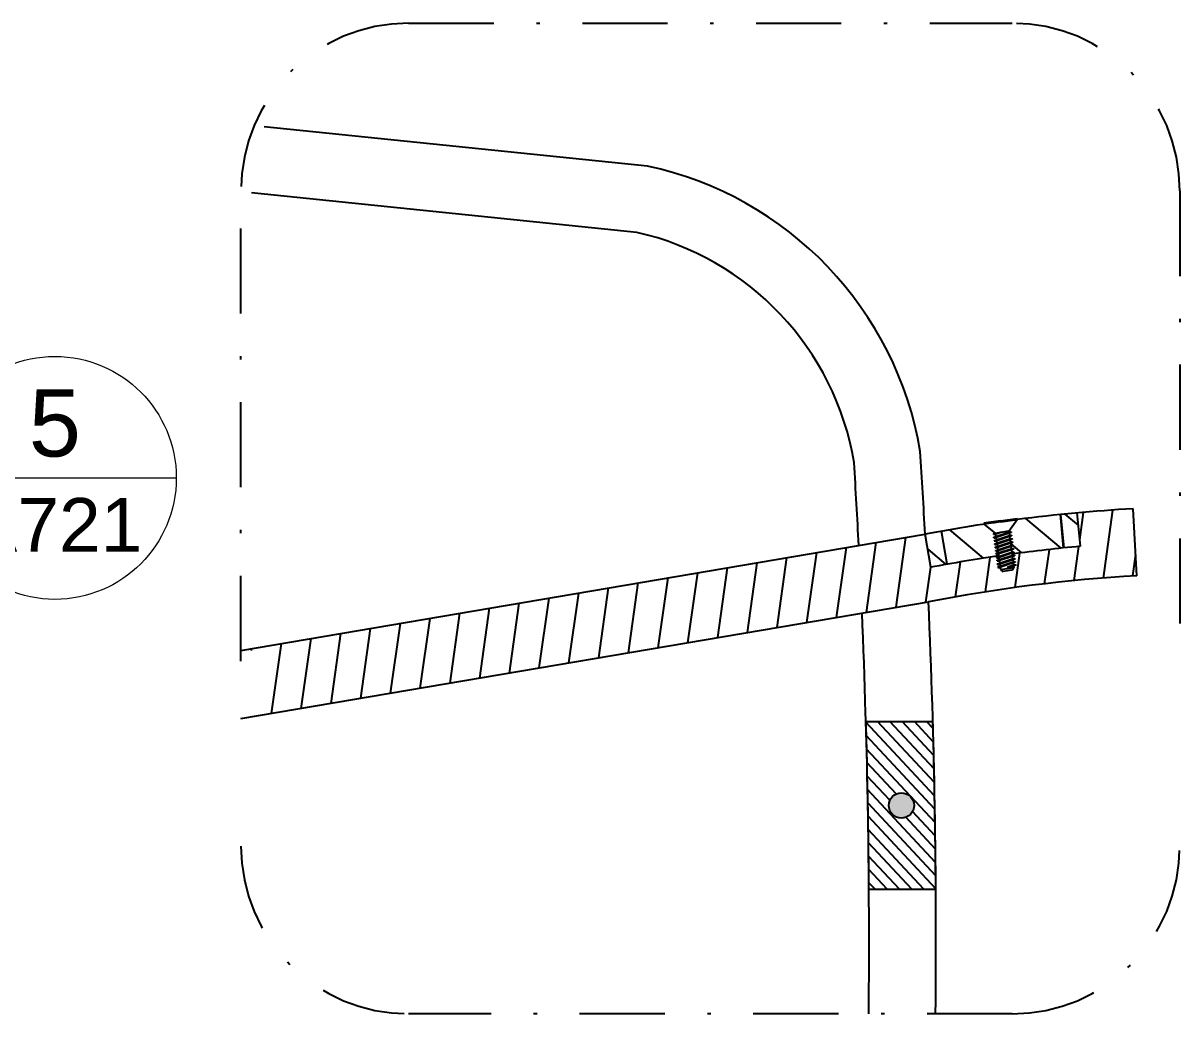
# Model space of a CAD drawing. Header units: millimetres. Extents: x -29 to 1292, y 25 to 454.
# Drawn here: x 491.9 to 526.39, y 77.32 to 106.86 of the extents above; entities that cross this region are included whole.
import ezdxf
from ezdxf.enums import TextEntityAlignment as Align

# ---------------------------------------------------------------- set-up
doc = ezdxf.new("R2010")
doc.units = ezdxf.units.MM
doc.linetypes.add('TRATTOPUNTO', pattern=[25.4, 12.7, -6.35, 0, -6.35])
doc.layers.get('0').update_dxf_attribs({"color": 70})
doc.layers.add('A-ANNO-SYMB', color=202, linetype='Continuous', lineweight=18)
for name, color, linetype in [('CONTORNO SEZIONI', 26, 'Continuous'), ('LINEE SEZIONATE', 5, 'Continuous'), ('SIMBOLI', 201, 'Continuous'), ('VITIGIUSTO', 61, 'Continuous')]:
    doc.layers.add(name, color=color, linetype=linetype)
doc.styles.add('ARIAL', font='arial.ttf')
doc.styles.get("Standard").update_dxf_attribs({"font": 'arial.ttf'})

# ---------------------------------------------------------------- blocks, each defined once
blk = doc.blocks.new('DETAGLI')
at = {"layer": 'A-ANNO-SYMB', "linetype": 'Continuous'}
blk.add_line((486.6623038243881, 356.1683681189022), (504.7640424375231, 356.1683681189022), dxfattribs=at)
blk.add_circle((495.7131731309556, 356.1683681189022), 9.050869306567474, dxfattribs=at)
for tag, p in [('TAVOLA', (495.7131731309555, 362.7615465745272)), ('SEZIONE', (495.7131731309557, 354.6683681189022))]:
    blk.add_attdef(tag, text='', height=5, dxfattribs=at).set_placement(p, align=Align.TOP_CENTER)

msp = doc.modelspace()

# ---------------------------------------------------------------- hatches: boundary and pattern name
h = msp.add_hatch()
h.set_pattern_fill('ANSI31', color=256, scale=0.27, angle=37)
h.set_pattern_definition([(82, (-178.3925828552286, -66.80669845665045), (-0.848907301928711, 0.1193061407980161), [])])
edge = h.paths.add_edge_path()
edge.add_line((498.7024527056752, 88.20863336157487), (498.7024527056751, 86.1775773101306))
edge.add_line((498.7024527056751, 86.1775773101306), (518.8928820477755, 89.60845798591612))
edge.add_arc((527.8550093463498, 43.18551022165587), 47.28012060939656, 93.32674936662869, 100.9267465826943, ccw=False)
edge.add_line((525.1113386972723, 90.38595594209878), (524.9952784751869, 92.38258560852404))
edge.add_line((524.9952784751869, 92.38258560852404), (523.330910899264, 92.25752689631219))
edge.add_line((523.330910899264, 92.25752689631219), (523.4227146203415, 91.26174977426311))
edge.add_line((523.4227146203415, 91.26174977426311), (521.5261441771361, 91.04891281087171))
edge.add_line((521.5261441771361, 91.04891281087171), (521.5546335604441, 90.83386838058493))
edge.add_line((521.5546335604441, 90.83386838058493), (521.4912338048695, 90.63454909989571))
edge.add_line((521.4912338048695, 90.63454909989571), (521.3675280651506, 90.51403090510155))
edge.add_line((521.3675280651506, 90.51403090510155), (520.9902233031329, 90.49548891660345))
edge.add_line((520.9902233031329, 90.49548891660345), (520.8891452930806, 90.95813121696611))
edge.add_line((520.8891452930806, 90.95813121696611), (518.9614299146803, 90.6382365334793))
edge.add_line((518.9614299146803, 90.6382365334793), (518.7935551247796, 91.625373296053))
edge.add_line((518.7935551247796, 91.625373296053), (498.7024527056752, 88.20863336157487))
h = msp.add_hatch()
h.set_pattern_fill('ANSI31', color=256, scale=0.27, angle=95)
h.set_pattern_definition([(140, (-178.3925828552286, -66.80669845665045), (-0.5510296784037858, -0.6566915988637438), [])])
h.paths.add_polyline_path([(520.8578072018872, 91.43932310041146), (520.9197455310199, 91.45977045624451), (520.9108225371647, 91.5240209461785), (520.8841461076914, 91.51512442973404), (520.8431177881145, 91.51865289487336), (520.8445221645144, 91.53498271576419), (520.906460493647, 91.55543007159727), (520.8966753673616, 91.6258883917634), (520.8699989378885, 91.61699187531897), (520.8289706183114, 91.62052034045828), (520.8303749947114, 91.63685016134909), (520.892313323844, 91.65729751718212), (520.5553971164672, 91.92200525946117, 0.006558036070648514), (519.2796105949934, 91.71377851480545), (519.4551367096526, 90.72838851239732, -0.00808316443173008), (520.9871535839231, 90.97439520050304), (520.9791307771375, 91.03216384575589), (520.9524543476643, 91.02326732931147), (520.9114260280871, 91.02679579445083), (520.9128304044874, 91.0431256153417), (520.9747687336197, 91.06357297117464), (520.9662575981333, 91.12485785310676), (520.9395811686601, 91.11596133666231), (520.8985528490832, 91.11948980180165), (520.8999572254833, 91.13581962269245), (520.9618955546157, 91.15626697852545), (520.9516191758373, 91.23026258829086), (520.9249427463642, 91.22136607184643), (520.8839144267871, 91.22489453698577), (520.8853188031873, 91.24122435787652), (520.9472571323197, 91.26167171370952), (520.9388253909576, 91.32238491404448), (520.9121489614844, 91.31348839760003), (520.8711206419073, 91.31701686273934), (520.8725250183074, 91.33334668363017), (520.9344633474401, 91.35379403946322), (520.9241075745374, 91.42836133082571), (520.8974311450643, 91.41946481438129), (520.8564028254872, 91.42299327952063)])
h.paths.add_polyline_path([(519.2796105949934, 91.71377851480543, 0.002506248240064072), (518.7935551247783, 91.62537329606016), (518.9614299146803, 90.6382365334793, -0.002614302089178836), (519.4551367096526, 90.72838851239732)])
h.paths.add_polyline_path([(522.8318028447088, 92.20895036735092, 0.006592503877449095), (521.5409688695443, 92.05946218109878), (521.2876028038077, 91.71885885864947), (521.2925962985089, 91.68290293553247), (521.3224766859058, 91.69276718150246), (521.3596621669003, 91.68956920325886), (521.3582577905005, 91.67323938236876), (521.2967854770471, 91.65273853355518), (521.3058813358818, 91.58724332017968), (521.3357617232788, 91.59710756614967), (521.3729472042734, 91.59390958790607), (521.3715428278734, 91.57757976701603), (521.3100705144199, 91.55707891820236), (521.320599152302, 91.48126690339834), (521.3504795396991, 91.49113114936839), (521.3876650206935, 91.48793317112478), (521.3862606442935, 91.47160335023474), (521.3247883308397, 91.45110250142102), (521.3333929371818, 91.3891445776448), (521.3632733245787, 91.39900882361479), (521.4004588055733, 91.39581084537116), (521.3990544291736, 91.37948102448112), (521.3375821157199, 91.35898017566743), (521.3480313594777, 91.28373984246068), (521.3779117468748, 91.29360408843075), (521.4150972278693, 91.29040611018709), (521.4136928514695, 91.27407628929706), (521.3522205380156, 91.2535754404833), (521.3609045384818, 91.19104583510986), (521.3907849258788, 91.20091008107988), (521.4279704068734, 91.19771210283628), (521.4265660304735, 91.18138228194627), (521.3650937170198, 91.16088143313257), (521.3755429607777, 91.0856410999258), (521.4054233481748, 91.09550534589587), (521.4426088291693, 91.09230736765224), (521.4412044527694, 91.07597754676215), (521.3797321393156, 91.05547669794842), (521.3833021532713, 91.02977062334588, -0.008088451384860107), (522.9250634500416, 91.21339302174198)])
h.paths.add_polyline_path([(523.3294539369101, 92.2573925527094, 0.002536551611677141), (522.831803038224, 92.20895038717953), (522.9251050678262, 91.21339729683666, -0.00260431851264646), (523.4227011326515, 91.26189376764452)])
h = msp.add_hatch()
h.set_pattern_fill('ANSI31', color=256, scale=0.084, angle=87.99999999999999)
h.set_pattern_definition([(133, (-61.49065295876335, 84.62710047492988), (-0.1950520322218328, -0.1818889626286684), [])])
h.paths.add_polyline_path([(517.117257655513, 81.03785531245205), (519.1126608392506, 81.03785531245205, 0.005563394941560054), (519.0242122386915, 86.03785531245205), (517.0277461055712, 86.03785531245205, -0.005450415326356225)])
h.paths.add_polyline_path([(518.4630574712346, 83.53811086719449, -1), (517.709502749658, 83.53811086719449, -1)], flags=16)
at = {"layer": 'VITIGIUSTO'}
h = msp.add_hatch(color=256, dxfattribs=at)
h.dxf.hatch_style = 1
h.paths.add_polyline_path([(518.4630574712346, 83.53811086719449, 1), (517.709502749658, 83.53811086719449, 1)])

# ---------------------------------------------------------------- linework, layer by layer
msp.add_line((517.1172576555116, 81.03785531245205), (519.1126608392492, 81.03785531245205))
for points in [[(518.6474222521038, 94.09111845646433, 0.3075143239844417), (510.5191230166738, 102.5962176420741), (499.0825112195081, 103.770070406455)], [(516.6749402061004, 93.7604909043846, 0.3041752024018153), (510.2005138684673, 100.6184123059355), (498.702452705675, 101.7985722274526)]]:
    msp.add_lwpolyline(points, format="xyb")
for centre, radius, start, end in [((294.3924385330857, 79.56339979188445), 224.725059422429, 3.076792784444607, 3.706564088495336), ((287.7389939969149, 79.43225576360527), 229.3838830191531, 2.964094260891667, 3.581255080333512), ((294.3924385330857, 79.56339979188445), 224.725059422429, 359.4292355736801, 2.561936220889847), ((287.7389939969149, 79.43225576360527), 229.3838830191531, 359.4735870449744, 2.460836287411612)]:
    msp.add_arc(centre, radius, start, end)
at = {"layer": 'CONTORNO SEZIONI', "linetype": 'TRATTOPUNTO', "ltscale": 0.2}
for points in [[(503.3917031090721, 106.8579666790402), (521.3898198555759, 106.8579666790402)], [(498.3917031090721, 87.84094903061974), (498.3917031090721, 101.8579666790402)], [(526.3898198555758, 101.8579666790402), (526.3898198555758, 87.84094903061974)], [(521.3898198555761, 77.32478903719597), (503.3917031090721, 77.32478903719597)]]:
    msp.add_lwpolyline(points, dxfattribs=at)
for centre, start, end in [((503.3917031090721, 101.8579666790402), 90, 180), ((521.3898198555759, 101.8579666790402), 0, 90), ((503.3917031090721, 82.32478903719594), 180, 270), ((521.3898198555761, 82.32478903719594), 270, 0)]:
    msp.add_arc(centre, 5, start, end, dxfattribs=at)
at = {"layer": 'LINEE SEZIONATE'}
for p, q in [((522.9246405263474, 91.21790773391822), (522.8318028447088, 92.2089503673509)), ((522.831803038224, 92.20895038717953), (522.9251165165169, 91.21327513679887)), ((523.4227146203415, 91.26174977426311), (523.3294539369101, 92.2573925527094)), ((525.1113386972727, 90.38595594209878), (524.9952784751872, 92.38258560852404)), ((498.3917031090721, 88.15578655734677), (518.793555124779, 91.62537329606027)), ((518.9614299146803, 90.6382365334793), (518.7935551247783, 91.62537329606019)), ((519.4551367096526, 90.72838851239732), (519.2797002290132, 91.7132753163659)), ((498.3917031090721, 86.12477284679161), (518.8928820477757, 89.60845798591617)), ((517.0277461055699, 86.03785531245205), (519.0242122386901, 86.03785531245205)), ((517.1172576555116, 81.03785531245205), (519.1126608392492, 81.03785531245205))]:
    msp.add_line(p, q, dxfattribs=at)
msp.add_circle((518.0862801104463, 83.53811086719449), 0.3767773607883385, dxfattribs=at)
for centre, radius, start, end in [((527.8550093463497, 43.18551022165674), 49.28012060939568, 93.32674936662876, 97.36128597914949), ((527.7661532565935, 43.685543626847), 48.77227476700496, 97.33044628259765, 100.6010425556078), ((527.8292612722772, 43.47153248998261), 47.9930870367138, 95.2681210721593, 97.71873159054554), ((527.8292612722772, 43.47153248998261), 47.9930870367138, 98.19626676510903, 100.6479037877569), ((527.8550093463497, 43.18551022165674), 47.28012060939568, 93.32674936662876, 100.9267465826941), ((287.7389939968066, 79.4322557636051), 229.3838830192614, 0.4010518426390195, 1.650182652589951), ((289.7343051064896, 79.44622252124994), 229.3838830192614, 0.4010518426390196, 1.650182652589951)]:
    msp.add_arc(centre, radius, start, end, dxfattribs=at)
at = {"layer": 'SIMBOLI'}
msp.add_line((521.5428318637354, 92.06196662860381), (521.5393929135729, 92.08672897142063), dxfattribs=at)
msp.add_arc((527.8550093463497, 43.18551022165674), 49.28012060939568, 97.87539971000291, 97.93772658025142, dxfattribs=at)
at = {"layer": 'VITIGIUSTO'}
for p, q in [((521.0441460572356, 92.0179499681706), (520.5488992008984, 91.94917096492054)), ((520.5523381510608, 91.92440862210367), (520.5488992008984, 91.94917096492054)), ((521.0475850073981, 91.9931876253537), (520.5523381510608, 91.92440862210367)), ((520.8923133238438, 91.65729751718217), (520.5523381510608, 91.92440862210367)), ((521.0441460572356, 92.0179499681706), (521.5393929135729, 92.08672897142063)), ((521.0475850073981, 91.9931876253537), (521.5428318637355, 92.06196662860384)), ((521.287513090348, 91.7187382556701), (521.5428318637354, 92.06196662860381)), ((520.8289706183114, 91.62052034045828), (520.8303749947114, 91.63685016134909)), ((520.8289706183114, 91.62052034045828), (520.8699989378885, 91.61699187531897)), ((520.8303749947114, 91.63685016134909), (520.8923133238441, 91.65729751718217)), ((520.8431177881145, 91.51865289487336), (520.8445221645144, 91.53498271576419)), ((520.8431177881145, 91.51865289487336), (520.8841461076914, 91.51512442973404)), ((520.8445221645144, 91.53498271576419), (521.3224766859058, 91.69276718150246)), ((520.8564028254872, 91.42299327952063), (520.8578072018872, 91.43932310041146)), ((520.8564028254872, 91.42299327952063), (520.8974311450643, 91.41946481438129)), ((520.8578072018872, 91.43932310041146), (521.3357617232788, 91.59710756614967)), ((521.0769108971455, 91.6859964491857), (520.8699989378885, 91.61699187531897)), ((520.8725250183074, 91.33334668363017), (521.3504795396991, 91.49113114936839)), ((521.3582577905005, 91.67323938236876), (520.8841461076914, 91.51512442973404)), ((520.8923133238438, 91.65729751718212), (521.2876173028764, 91.71875445733625)), ((520.8966753673616, 91.6258883917634), (520.906460493647, 91.55543007159727)), ((521.3715428278734, 91.57757976701603), (520.8974311450643, 91.41946481438129)), ((520.9108225371647, 91.52402094617847), (520.9197455310199, 91.45977045624451)), ((521.3862606442935, 91.47160335023474), (520.9121489614844, 91.31348839760003)), ((520.9241075745374, 91.42836133082565), (520.9344633474401, 91.35379403946317)), ((521.2876173028765, 91.71875445733625), (521.2925962985089, 91.68290293553247)), ((521.2967854770471, 91.65273853355521), (521.3058813358818, 91.58724332017962)), ((521.3100705144199, 91.55707891820234), (521.320599152302, 91.48126690339836)), ((521.3224766859058, 91.69276718150246), (521.3596621669003, 91.68956920325886)), ((521.3247883308397, 91.45110250142102), (521.3333929371818, 91.3891445776448)), ((521.3357617232788, 91.59710756614967), (521.3729472042734, 91.59390958790607)), ((521.3504795396991, 91.49113114936839), (521.3876650206935, 91.48793317112478)), ((521.3596621669003, 91.68956920325886), (521.3582577905005, 91.67323938236876)), ((521.3729472042734, 91.59390958790607), (521.3715428278734, 91.57757976701603)), ((521.3876650206935, 91.48793317112478), (521.3862606442935, 91.47160335023474)), ((520.8711206419073, 91.31701686273934), (520.8725250183074, 91.33334668363017)), ((520.8711206419073, 91.31701686273934), (520.9121489614844, 91.31348839760003)), ((520.8839144267871, 91.22489453698577), (520.8853188031873, 91.24122435787652)), ((520.8839144267871, 91.22489453698577), (520.9249427463642, 91.22136607184643)), ((520.8853188031873, 91.24122435787652), (521.3632733245787, 91.39900882361479)), ((520.8985528490832, 91.11948980180165), (520.8999572254833, 91.13581962269245)), ((520.8985528490832, 91.11948980180165), (520.9395811686601, 91.11596133666231)), ((520.8999572254833, 91.13581962269245), (521.3779117468748, 91.29360408843075)), ((520.9128304044874, 91.0431256153417), (521.3907849258788, 91.20091008107988)), ((521.3990544291736, 91.37948102448112), (520.9249427463642, 91.22136607184643)), ((520.9274688267833, 90.93772088015757), (521.4054233481748, 91.09550534589587)), ((520.9388253909576, 91.32238491404436), (520.9472571323197, 91.26167171370952)), ((521.4136928514695, 91.27407628929706), (520.9395811686601, 91.11596133666231)), ((520.9516191758373, 91.2302625882908), (520.9618955546157, 91.15626697852548)), ((521.4265660304735, 91.18138228194627), (520.9524543476643, 91.02326732931147)), ((520.9662575981333, 91.12485785310682), (520.9747687336197, 91.06357297117466)), ((521.4412044527694, 91.07597754676215), (520.9670927699602, 90.91786259412746)), ((521.3375821157199, 91.3589801756674), (521.3480313594777, 91.28373984246073)), ((521.3522205380156, 91.25357544048339), (521.3609045384818, 91.1910458351098)), ((521.3632733245787, 91.39900882361479), (521.4004588055733, 91.39581084537116)), ((521.3650937170198, 91.16088143313252), (521.3755429607777, 91.0856410999258)), ((521.3779117468748, 91.29360408843075), (521.4150972278693, 91.29040611018709)), ((521.3907849258788, 91.20091008107988), (521.4279704068734, 91.19771210283628)), ((521.4004588055733, 91.39581084537116), (521.3990544291736, 91.37948102448112)), ((521.4054233481748, 91.09550534589587), (521.4426088291693, 91.09230736765224)), ((521.4150972278693, 91.29040611018709), (521.4136928514695, 91.27407628929706)), ((521.4279704068734, 91.19771210283628), (521.4265660304735, 91.18138228194627)), ((521.4426088291693, 91.09230736765224), (521.4412044527694, 91.07597754676215)), ((520.9114260280871, 91.02679579445083), (520.9128304044874, 91.0431256153417)), ((520.9114260280871, 91.02679579445083), (520.9524543476643, 91.02326732931147)), ((520.9260644503833, 90.9213910592668), (520.9274688267833, 90.93772088015757)), ((520.9260644503833, 90.9213910592668), (520.9670927699602, 90.91786259412746)), ((520.9389376293875, 90.82869705191592), (520.9403420057872, 90.84502687280678)), ((520.9389376293875, 90.82869705191592), (520.9799659489644, 90.82516858677661)), ((520.9403420057872, 90.84502687280678), (521.4182965271789, 91.00281133854506)), ((520.9535760516832, 90.72329231673189), (520.9549804280833, 90.73962213762272)), ((520.9535760516832, 90.72329231673189), (520.9946043712602, 90.71976385159255)), ((520.9549804280833, 90.73962213762272), (521.4329349494749, 90.89740660336102)), ((520.9678536070875, 90.64692813027187), (521.4458081284789, 90.80471259601015)), ((520.9791307771375, 91.03216384575586), (520.9894071559158, 90.9581682359906)), ((521.4540776317735, 90.98328353941133), (520.9799659489644, 90.82516858677661)), ((520.9937691994332, 90.92675911057182), (521.0022803349199, 90.86547422863978)), ((521.4687160540694, 90.8778788042273), (520.9946043712602, 90.71976385159255)), ((521.0066423784373, 90.83406510322104), (521.016918757216, 90.76006949345569)), ((521.4815892330736, 90.78518479687645), (521.0074775502644, 90.62706984424179)), ((521.0212808007333, 90.72866036803694), (521.0297919362199, 90.6673754861049)), ((521.3797321393156, 91.05547669794842), (521.3884161397816, 90.99294709257495)), ((521.3926053183196, 90.9627826905976), (521.4030545620776, 90.88754235739088)), ((521.4072437406157, 90.85737795541363), (521.4159277410816, 90.7948483500401)), ((521.4182965271789, 91.00281133854506), (521.4554820081735, 90.9996133603014)), ((521.4201169196199, 90.76468394806275), (521.4281727363216, 90.70667761316005)), ((521.4329349494749, 90.89740660336102), (521.4701204304694, 90.89420862511733)), ((521.4458081284789, 90.80471259601015), (521.4829936094734, 90.80151461776651)), ((521.4554820081735, 90.9996133603014), (521.4540776317735, 90.98328353941133)), ((521.4701204304694, 90.89420862511733), (521.4687160540694, 90.8778788042273)), ((521.4829936094734, 90.80151461776651), (521.4815892330736, 90.78518479687645)), ((520.9664492306874, 90.63059830938107), (520.9678536070875, 90.64692813027187)), ((520.9664492306874, 90.63059830938107), (521.0074775502644, 90.62706984424179)), ((521.0341539797374, 90.6359663606861), (521.0432137897487, 90.57073071877471)), ((521.0432137695361, 90.57073071596756), (521.4394112950308, 90.62575392418199)), ((521.3825489088173, 90.55055046856359), (521.1184172251544, 90.5138683297541)), ((521.2553425041889, 90.63375592871333), (521.2567468805889, 90.65008574960416)), ((521.2553425041889, 90.63375592871333), (521.2963708237661, 90.63022746357396)), ((521.2567468805889, 90.65008574960416), (521.4559356476135, 90.71584282852982)), ((521.4939580780014, 90.69612227375785), (521.2963708237661, 90.63022746357396)), ((521.4324857645477, 90.67562142494415), (521.4394112748184, 90.62575392137481)), ((521.4559356476135, 90.71584282852982), (521.4953624544012, 90.71245209464786)), ((521.4953624544012, 90.71245209464786), (521.4939580780014, 90.69612227375785))]:
    msp.add_line(p, q, dxfattribs=at)
for centre, start, end in [((521.1994322059431, 90.69917627346294), 219.4276462937478, 246.3854799965801), ((521.2541033513222, 90.70676890497103), 309.4276462936648, 336.385479996498)]:
    msp.add_arc(centre, 0.2022435687823423, start, end, dxfattribs=at)

# ---------------------------------------------------------------- block references
at = {"layer": 'SIMBOLI'}
ref = msp.add_blockref('DETAGLI', (294.5575239525843, -49.16593591315564), dxfattribs=dict(at, xscale=0.4, yscale=0.4, zscale=0.4))
ref.add_attrib('SEZIONE', 'A721', dxfattribs={"layer": 'A-ANNO-SYMB', "linetype": 'Continuous', "height": 1.6, "style": 'ARIAL'}).set_placement((492.8427932049668, 92.70141133440526), align=Align.TOP_CENTER)
ref.add_attrib('TAVOLA', '5', dxfattribs={"layer": 'A-ANNO-SYMB', "linetype": 'Continuous', "height": 2, "style": 'ARIAL'}).set_placement((492.8427932049666, 95.93868271665525), align=Align.TOP_CENTER)

doc.saveas('drawing.dxf')
